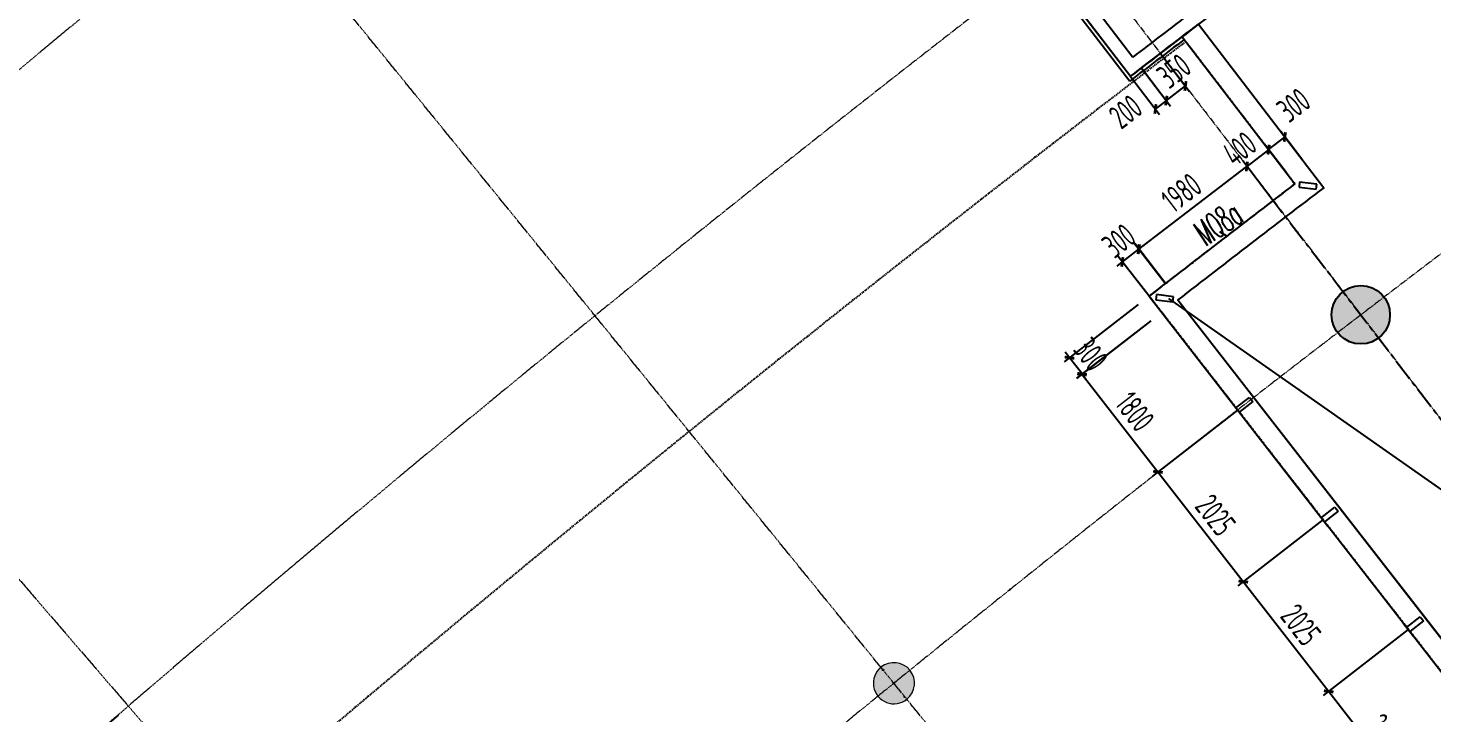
# Model space of a CAD drawing. Header units: millimetres. Extents: x 0 to 12095980, y -6694179 to 0.
# Drawn here: x 11575840 to 11596285, y -6460484 to -6450507 of the extents above; entities that cross this region are included whole.
import ezdxf

# ---------------------------------------------------------------- set-up
doc = ezdxf.new("R2010")
doc.units = ezdxf.units.MM
doc.header["$LTSCALE"] = 10
doc.linetypes.add('A1-RG-AXIS$0$CENTER', pattern=[50.8, 31.75, -6.35, 6.35, -6.35])
doc.linetypes.add('A1-RI-F2$0$HIDDEN2', pattern=[0.1875, 0.125, -0.0625])
for name, color, linetype in [('A1-RD-2F$0$A-DIMS-1：100', 1, 'Continuous'), ('A1-RD-2F$0$A-GLAZ', 140, 'Continuous'), ('A1-RD-2F$0$A-louban', 5, 'Continuous'), ('A1-RG-AXIS$0$A-COLU-HATH', 8, 'Continuous'), ('A1-RG-AXIS$0$A-COLUMN', 7, 'Continuous'), ('A1-RG-AXIS$0$A-DETL-PEN0', 247, 'Continuous'), ('A1-RG-AXIS$0$A-DIMS-100', 1, 'Continuous'), ('A1-RG-AXIS$0$A2-RG-AXIS-150$0$A-DIMS-100', 1, 'Continuous'), ('A1-RI-F2$0$A-DIMS-1：100', 1, 'Continuous'), ('A1-RI-F2$0$A-FUZHUXIAN', 55, 'A1-RI-F2$0$HIDDEN2'), ('A1-RI-F2$0$A-HOLE', 2, 'Continuous'), ('A1-RI-F2$0$A-TEXT1', 4, 'Continuous'), ('A1-RI-F2$0$A-WALL', 7, 'Continuous'), ('A1-RI-F2$0$N-SYMB-DOOR', 13, 'Continuous'), ('A1-RI-F2$0$N-SYMB-DOOR1', 13, 'Continuous'), ('A1-RI-F2$0$N-SYMB-DOOR2', 13, 'Continuous'), ('A1-RI-F2$0$外保温', 41, 'Continuous')]:
    doc.layers.add(name, color=color, linetype=linetype)
doc.layers.add('A1-RG-AXIS$0$A-GRID', color=1, linetype='A1-RG-AXIS$0$CENTER', lineweight=9)
doc.styles.add('A1-RD-2F$0$XD2008', font='xd-hzs.shx', dxfattribs={"width": 0.7, "bigfont": 'xd-hztxt.shx'})
doc.styles.add('A1-RG-AXIS$0$A2-RG-AXIS-150$0$XD2008', font='romans.shx', dxfattribs={"width": 0.7})
doc.styles.add('A1-RG-AXIS$0$XD2008', font='xd-hzs.shx', dxfattribs={"width": 0.7, "bigfont": 'xd-hztxt.shx'})
doc.styles.add('A1-RI-F2$0$ECADI', font='gbeitc.shx', dxfattribs={"width": 0.7, "bigfont": 'gbcbig.shx'})
doc.styles.add('A1-RI-F2$0$ECADI-SYM', font='simplex.shx', dxfattribs={"width": 0.7, "bigfont": 'hztxt.shx'})
doc.styles.add('A1-RI-F2$0$XD2008', font='xd-hzs.shx', dxfattribs={"width": 0.7, "bigfont": 'xd-hztxt.shx'})
doc.dimstyles.new('A1-RD-2F$0$XD100$0', dxfattribs={"dimscale": 100, "dimtxt": 3.5, "dimasz": 2, "dimexe": 1, "dimexo": 2, "dimgap": 1, "dimtad": 1, "dimdec": 0, "dimdsep": 46, "dimtxsty": 'A1-RD-2F$0$XD2008', "dimblk": 'A1-RD-2F$0$_ArchTick', "dimblk1": 'A1-RD-2F$0$_ArchTick', "dimblk2": 'A1-RD-2F$0$_ArchTick', "dimsah": 1, "dimcen": 2.5, "dimclrd": 1, "dimclre": 1, "dimclrt": 4, "dimaunit": 1, "dimadec": 0, "dimazin": 0, "dimtfac": 1, "dimtdec": 0, "dimtix": 1, "dimtmove": 2, "dimatfit": 3, "dimfxl": 1, "dimtolj": 1, "dimtzin": 0, "dimarcsym": 0})
doc.dimstyles.new('A1-RG-AXIS$0$A2-RG-AXIS-150$0$XD100', dxfattribs={"dimscale": 100, "dimtxt": 5.5, "dimasz": 1.5, "dimexe": 1, "dimexo": 2, "dimgap": 0.5, "dimtad": 1, "dimdec": 0, "dimdsep": 46, "dimtxsty": 'A1-RG-AXIS$0$A2-RG-AXIS-150$0$XD2008', "dimblk": 'A1-RG-AXIS$0$A2-RG-AXIS-150$0$_ArchTick', "dimcen": 2.5, "dimclrt": 4, "dimaunit": 1, "dimadec": 3, "dimazin": 0, "dimtfac": 1, "dimtdec": 0, "dimtix": 1, "dimtmove": 0, "dimatfit": 3, "dimfxl": 1, "dimtolj": 1, "dimtzin": 0, "dimarcsym": 0})
doc.dimstyles.new('A1-RG-AXIS$0$XD100$0', dxfattribs={"dimscale": 100, "dimtxt": 5.5, "dimasz": 1, "dimexe": 1, "dimexo": 2, "dimgap": 0.5, "dimtad": 1, "dimdec": 0, "dimdsep": 46, "dimtxsty": 'A1-RG-AXIS$0$XD2008', "dimblk": 'A1-RG-AXIS$0$_ArchTick', "dimblk1": 'A1-RG-AXIS$0$_ArchTick', "dimblk2": 'A1-RG-AXIS$0$_ArchTick', "dimsah": 1, "dimcen": 2.5, "dimclrt": 4, "dimazin": 0, "dimtfac": 1, "dimtdec": 0, "dimtix": 1, "dimtmove": 0, "dimatfit": 3, "dimfxl": 1, "dimtolj": 1, "dimtzin": 0, "dimarcsym": 0})
doc.dimstyles.new('A1-RI-F2$0$XD100$0', dxfattribs={"dimscale": 100, "dimtxt": 3.5, "dimasz": 2, "dimexe": 1, "dimexo": 2, "dimgap": 1, "dimtad": 1, "dimdec": 0, "dimdsep": 46, "dimtxsty": 'A1-RI-F2$0$XD2008', "dimblk1": 'A1-RI-F2$0$_ArchTick', "dimblk2": 'A1-RI-F2$0$_ArchTick', "dimsah": 1, "dimcen": 2.5, "dimclrd": 1, "dimclre": 1, "dimclrt": 4, "dimaunit": 1, "dimadec": 0, "dimazin": 0, "dimtfac": 1, "dimtdec": 0, "dimtix": 1, "dimtmove": 2, "dimatfit": 3, "dimfxl": 1, "dimtolj": 1, "dimtzin": 0, "dimarcsym": 0})

# ---------------------------------------------------------------- blocks, each defined once
blk = doc.blocks.new('A1-RD-2F$0$_ArchTick')
at = {"color": 0, "linetype": 'ByBlock', "const_width": 0.4}
blk.add_lwpolyline([(-0.5, -0.5), (0.5, 0.5)], dxfattribs=at)
blk = doc.blocks.new('*D645')
at = {"layer": 'A1-RD-2F$0$A-DIMS-1：100', "color": 1, "linetype": 'ByBlock', "lineweight": -2, "transparency": 16777216}
for p, q in [((11592191, -6454773), (11591111, -6455614)), ((11591189, -6455553), (11592295, -6456973)), ((11593296, -6456194), (11592216, -6457034))]:
    blk.add_line(p, q, dxfattribs=at)
at = {"layer": 'A1-RD-2F$0$A-DIMS-1：100', "color": 1, "linetype": 'ByBlock', "lineweight": -2, "transparency": 16777216, "xscale": 100, "yscale": 100, "zscale": 100}
for p, rotation in [((11591189, -6455553), 127.8894633137943), ((11592295, -6456973), 307.8894633137943)]:
    blk.add_blockref('A1-RD-2F$0$_ArchTick', p, dxfattribs=dict(at, rotation=rotation))
at = {"layer": 'A1-RD-2F$0$A-DIMS-1：100', "color": 4, "linetype": 'ByBlock', "transparency": 16777216, "insert": (11591959, -6456094), "char_height": 350, "attachment_point": 5, "rotation": 307.8895, "style": 'A1-RD-2F$0$XD2008'}
blk.add_mtext('\\A1;1800', dxfattribs=at)
blk = doc.blocks.new('*D646')
at = {"layer": 'A1-RD-2F$0$A-DIMS-1：100', "color": 1, "linetype": 'ByBlock', "lineweight": -2, "transparency": 16777216}
for p, q in [((11593907, -6452279), (11593590, -6452523)), ((11594166, -6452618), (11593847, -6452200)), ((11593849, -6452861), (11593529, -6452443))]:
    blk.add_line(p, q, dxfattribs=at)
at = {"layer": 'A1-RD-2F$0$A-DIMS-1：100', "color": 1, "linetype": 'ByBlock', "lineweight": -2, "transparency": 16777216, "xscale": 100, "yscale": 100, "zscale": 100}
for p, rotation in [((11593907, -6452279), 37.41891447290561), ((11593590, -6452523), 217.4189144729056)]:
    blk.add_blockref('A1-RD-2F$0$_ArchTick', p, dxfattribs=dict(at, rotation=rotation))
at = {"layer": 'A1-RD-2F$0$A-DIMS-1：100', "color": 4, "linetype": 'ByBlock', "transparency": 16777216, "insert": (11593483, -6452265), "char_height": 350, "attachment_point": 5, "rotation": 37.4189, "style": 'A1-RD-2F$0$XD2008'}
blk.add_mtext('\\A1;400', dxfattribs=at)
blk = doc.blocks.new('*D647')
at = {"layer": 'A1-RD-2F$0$A-DIMS-1：100', "color": 1, "linetype": 'ByBlock', "lineweight": -2, "transparency": 16777216}
for p, q in [((11594404, -6452435), (11594082, -6452015)), ((11594166, -6452618), (11593844, -6452197)), ((11593905, -6452277), (11594143, -6452094))]:
    blk.add_line(p, q, dxfattribs=at)
at = {"layer": 'A1-RD-2F$0$A-DIMS-1：100', "color": 1, "linetype": 'ByBlock', "lineweight": -2, "transparency": 16777216, "xscale": 100, "yscale": 100, "zscale": 100}
for p, rotation in [((11594143, -6452094), 37.45663385065771), ((11593905, -6452277), 217.4566338506577)]:
    blk.add_blockref('A1-RD-2F$0$_ArchTick', p, dxfattribs=dict(at, rotation=rotation))
at = {"layer": 'A1-RD-2F$0$A-DIMS-1：100', "color": 4, "linetype": 'ByBlock', "transparency": 16777216, "insert": (11594270, -6451629), "char_height": 350, "attachment_point": 5, "rotation": 37.4566, "style": 'A1-RD-2F$0$XD2008'}
blk.add_mtext('\\A1;300', dxfattribs=at)
blk = doc.blocks.new('*D698')
at = {"layer": 'A1-RD-2F$0$A-DIMS-1：100', "color": 1, "linetype": 'ByBlock', "lineweight": -2, "transparency": 16777216}
for p, q in [((11592007, -6454536), (11590927, -6455370)), ((11592190, -6454773), (11591111, -6455608)), ((11591007, -6455309), (11590945, -6455230)), ((11591190, -6455546), (11591007, -6455309)), ((11591190, -6455546), (11591251, -6455626))]:
    blk.add_line(p, q, dxfattribs=at)
at = {"layer": 'A1-RD-2F$0$A-DIMS-1：100', "color": 1, "linetype": 'ByBlock', "lineweight": -2, "transparency": 16777216, "xscale": 100, "yscale": 100, "zscale": 100}
for p, rotation in [((11591007, -6455309), 307.715156816968), ((11591190, -6455546), 127.715156816968)]:
    blk.add_blockref('A1-RD-2F$0$_ArchTick', p, dxfattribs=dict(at, rotation=rotation))
at = {"layer": 'A1-RD-2F$0$A-DIMS-1：100', "color": 4, "linetype": 'ByBlock', "transparency": 16777216, "insert": (11591316, -6455260), "char_height": 350, "attachment_point": 5, "rotation": 307.7152, "style": 'A1-RD-2F$0$XD2008'}
blk.add_mtext('\\A1;300', dxfattribs=at)
blk = doc.blocks.new('*D699')
at = {"layer": 'A1-RD-2F$0$A-DIMS-1：100', "color": 1, "linetype": 'ByBlock', "lineweight": -2, "transparency": 16777216}
for p, q in [((11593974, -6453025), (11593529, -6452443)), ((11592018, -6453726), (11593590, -6452523)), ((11592403, -6454229), (11591957, -6453647))]:
    blk.add_line(p, q, dxfattribs=at)
at = {"layer": 'A1-RD-2F$0$A-DIMS-1：100', "color": 1, "linetype": 'ByBlock', "lineweight": -2, "transparency": 16777216, "xscale": 100, "yscale": 100, "zscale": 100}
for p, rotation in [((11593590, -6452523), 37.44624961048041), ((11592018, -6453726), 217.4462496104804)]:
    blk.add_blockref('A1-RD-2F$0$_ArchTick', p, dxfattribs=dict(at, rotation=rotation))
at = {"layer": 'A1-RD-2F$0$A-DIMS-1：100', "color": 4, "linetype": 'ByBlock', "transparency": 16777216, "insert": (11592637, -6452906), "char_height": 350, "attachment_point": 5, "rotation": 37.4462, "style": 'A1-RD-2F$0$XD2008'}
blk.add_mtext('\\A1;1980', dxfattribs=at)
blk = doc.blocks.new('*D700')
at = {"layer": 'A1-RD-2F$0$A-DIMS-1：100', "color": 1, "linetype": 'ByBlock', "lineweight": -2, "transparency": 16777216}
for p, q in [((11592401, -6454230), (11591951, -6453651)), ((11592013, -6453730), (11592092, -6453668)), ((11591776, -6453914), (11591697, -6453975)), ((11592165, -6454414), (11591715, -6453835)), ((11592013, -6453730), (11591776, -6453914))]:
    blk.add_line(p, q, dxfattribs=at)
at = {"layer": 'A1-RD-2F$0$A-DIMS-1：100', "color": 1, "linetype": 'ByBlock', "lineweight": -2, "transparency": 16777216, "xscale": 100, "yscale": 100, "zscale": 100}
for p, rotation in [((11592013, -6453730), 217.8679884599588), ((11591776, -6453914), 37.86798845995881)]:
    blk.add_blockref('A1-RD-2F$0$_ArchTick', p, dxfattribs=dict(at, rotation=rotation))
at = {"layer": 'A1-RD-2F$0$A-DIMS-1：100', "color": 4, "linetype": 'ByBlock', "transparency": 16777216, "insert": (11591726, -6453605), "char_height": 350, "attachment_point": 5, "rotation": 37.868, "style": 'A1-RD-2F$0$XD2008'}
blk.add_mtext('\\A1;300', dxfattribs=at)
blk = doc.blocks.new('*D701')
at = {"layer": 'A1-RD-2F$0$A-DIMS-1：100', "color": 1, "linetype": 'ByBlock', "lineweight": -2, "transparency": 16777216}
for p, q in [((11593454, -6456071), (11592216, -6457034)), ((11592295, -6456973), (11593538, -6458571)), ((11594697, -6457670), (11593459, -6458633))]:
    blk.add_line(p, q, dxfattribs=at)
at = {"layer": 'A1-RD-2F$0$A-DIMS-1：100', "color": 1, "linetype": 'ByBlock', "lineweight": -2, "transparency": 16777216, "xscale": 100, "yscale": 100, "zscale": 100}
for p, rotation in [((11592295, -6456973), 127.8679884887918), ((11593538, -6458571), 307.8679884887918)]:
    blk.add_blockref('A1-RD-2F$0$_ArchTick', p, dxfattribs=dict(at, rotation=rotation))
at = {"layer": 'A1-RD-2F$0$A-DIMS-1：100', "color": 4, "linetype": 'ByBlock', "transparency": 16777216, "insert": (11593133, -6457603), "char_height": 350, "attachment_point": 5, "rotation": 307.868, "style": 'A1-RD-2F$0$XD2008'}
blk.add_mtext('\\A1;2025', dxfattribs=at)
blk = doc.blocks.new('*D702')
at = {"layer": 'A1-RD-2F$0$A-DIMS-1：100', "color": 1, "linetype": 'ByBlock', "lineweight": -2, "transparency": 16777216}
for p, q in [((11594697, -6457670), (11593459, -6458633)), ((11593538, -6458571), (11594781, -6460170)), ((11595940, -6459269), (11594702, -6460231))]:
    blk.add_line(p, q, dxfattribs=at)
at = {"layer": 'A1-RD-2F$0$A-DIMS-1：100', "color": 1, "linetype": 'ByBlock', "lineweight": -2, "transparency": 16777216, "xscale": 100, "yscale": 100, "zscale": 100}
for p, rotation in [((11593538, -6458571), 127.8682724426754), ((11594781, -6460170), 307.8682724426754)]:
    blk.add_blockref('A1-RD-2F$0$_ArchTick', p, dxfattribs=dict(at, rotation=rotation))
at = {"layer": 'A1-RD-2F$0$A-DIMS-1：100', "color": 4, "linetype": 'ByBlock', "transparency": 16777216, "insert": (11594376, -6459202), "char_height": 350, "attachment_point": 5, "rotation": 307.8683, "style": 'A1-RD-2F$0$XD2008'}
blk.add_mtext('\\A1;2025', dxfattribs=at)
blk = doc.blocks.new('*D704')
at = {"layer": 'A1-RD-2F$0$A-DIMS-1：100', "color": 1, "linetype": 'ByBlock', "lineweight": -2, "transparency": 16777216}
for p, q in [((11595940, -6459269), (11594702, -6460231)), ((11594781, -6460170), (11596024, -6461768)), ((11597183, -6460867), (11595945, -6461830))]:
    blk.add_line(p, q, dxfattribs=at)
at = {"layer": 'A1-RD-2F$0$A-DIMS-1：100', "color": 1, "linetype": 'ByBlock', "lineweight": -2, "transparency": 16777216, "xscale": 100, "yscale": 100, "zscale": 100}
for p, rotation in [((11594781, -6460170), 127.8679884602568), ((11596024, -6461768), 307.8679884602568)]:
    blk.add_blockref('A1-RD-2F$0$_ArchTick', p, dxfattribs=dict(at, rotation=rotation))
at = {"layer": 'A1-RD-2F$0$A-DIMS-1：100', "color": 4, "linetype": 'ByBlock', "transparency": 16777216, "insert": (11595619, -6460800), "char_height": 350, "attachment_point": 5, "rotation": 307.868, "style": 'A1-RD-2F$0$XD2008'}
blk.add_mtext('\\A1;2025', dxfattribs=at)
blk = doc.blocks.new('A1-RD-2F$0$chuangkuang')
at = {"linetype": 'ByBlock'}
for p, q in [((11593433, -6456040), (11593631, -6455887)), ((11593677, -6455946), (11593479, -6456099)), ((11593631, -6455887), (11593677, -6455946)), ((11593479, -6456099), (11593433, -6456040))]:
    blk.add_line(p, q, dxfattribs=at)
blk = doc.blocks.new('A1-RI-F2$0$_ArchTick')
at = {"color": 0, "linetype": 'ByBlock', "const_width": 0.4}
blk.add_lwpolyline([(-0.5, -0.5), (0.5, 0.5)], dxfattribs=at)
blk = doc.blocks.new('*D313')
at = {"layer": 'A1-RI-F2$0$A-DIMS-1：100', "color": 1, "linetype": 'ByBlock', "lineweight": -2, "transparency": 16777216}
for p, q in [((11592331, -6450875), (11592756, -6451430)), ((11592053, -6451088), (11592478, -6451643)), ((11592417, -6451563), (11592695, -6451350))]:
    blk.add_line(p, q, dxfattribs=at)
at = {"layer": 'A1-RI-F2$0$A-DIMS-1：100', "color": 1, "linetype": 'ByBlock', "lineweight": -2, "transparency": 16777216, "xscale": 100, "yscale": 100, "zscale": 100}
for p, rotation in [((11592695, -6451350), 37.45663385736298), ((11592417, -6451563), 217.456633857363)]:
    blk.add_blockref('A1-RI-F2$0$_ArchTick', p, dxfattribs=dict(at, rotation=rotation))
at = {"layer": 'A1-RI-F2$0$A-DIMS-1：100', "color": 4, "linetype": 'ByBlock', "transparency": 16777216, "insert": (11592528, -6451132), "char_height": 350, "attachment_point": 5, "rotation": 37.4566, "style": 'A1-RI-F2$0$XD2008'}
blk.add_mtext('\\A1;350', dxfattribs=at)
blk = doc.blocks.new('*D314')
at = {"layer": 'A1-RI-F2$0$A-DIMS-1：100', "color": 1, "linetype": 'ByBlock', "lineweight": -2, "transparency": 16777216}
for p, q in [((11591896, -6451212), (11592319, -6451764)), ((11592055, -6451090), (11592478, -6451643)), ((11592417, -6451563), (11592258, -6451685))]:
    blk.add_line(p, q, dxfattribs=at)
at = {"layer": 'A1-RI-F2$0$A-DIMS-1：100', "color": 1, "linetype": 'ByBlock', "lineweight": -2, "transparency": 16777216, "xscale": 100, "yscale": 100, "zscale": 100}
for p, rotation in [((11592417, -6451563), 37.45663385648223), ((11592258, -6451685), 217.4566338564823)]:
    blk.add_blockref('A1-RI-F2$0$_ArchTick', p, dxfattribs=dict(at, rotation=rotation))
at = {"layer": 'A1-RI-F2$0$A-DIMS-1：100', "color": 4, "linetype": 'ByBlock', "transparency": 16777216, "insert": (11591823, -6451725), "char_height": 350, "attachment_point": 5, "rotation": 37.4566, "style": 'A1-RI-F2$0$XD2008'}
blk.add_mtext('\\A1;200', dxfattribs=at)
blk = doc.blocks.new('A1-RG-AXIS$0$_ArchTick')
at = {"color": 0, "linetype": 'ByBlock', "const_width": 0.4}
blk.add_lwpolyline([(-0.5, -0.5), (0.5, 0.5)], dxfattribs=at)
blk = doc.blocks.new('*D717')
at = {"layer": 'A1-RG-AXIS$0$A-DIMS-100', "color": 0, "lineweight": -2, "transparency": 16777216}
for p, q in [((11571862, -6454379), (11570195, -6455815)), ((11570271, -6455750), (11588352, -6476735)), ((11589943, -6475365), (11588276, -6476801))]:
    blk.add_line(p, q, dxfattribs=at)
at = {"layer": 'A1-RG-AXIS$0$A-DIMS-100', "color": 0, "lineweight": -2, "transparency": 16777216, "xscale": 100, "yscale": 100, "zscale": 100}
for p, rotation in [((11570271, -6455750), 130.7474706807866), ((11588352, -6476735), 310.7474706807866)]:
    blk.add_blockref('A1-RG-AXIS$0$_ArchTick', p, dxfattribs=dict(at, rotation=rotation))
at = {"layer": 'A1-RG-AXIS$0$A-DIMS-100', "color": 4, "transparency": 16777216, "insert": (11579491, -6466088), "char_height": 375, "attachment_point": 5, "rotation": 310.7475, "style": 'A1-RG-AXIS$0$XD2008'}
blk.add_mtext('\\A1;27700', dxfattribs=at)
blk = doc.blocks.new('*D720')
at = {"layer": 'A1-RG-AXIS$0$A-DIMS-100', "color": 0, "lineweight": -2, "transparency": 16777216}
for p, q in [((11571864, -6454377), (11570803, -6455291)), ((11570879, -6455226), (11576165, -6461363)), ((11577150, -6460515), (11576089, -6461429))]:
    blk.add_line(p, q, dxfattribs=at)
at = {"layer": 'A1-RG-AXIS$0$A-DIMS-100', "color": 0, "lineweight": -2, "transparency": 16777216, "xscale": 100, "yscale": 100, "zscale": 100}
for p, rotation in [((11570879, -6455226), 130.7384765822831), ((11576165, -6461363), 310.7384765822831)]:
    blk.add_blockref('A1-RG-AXIS$0$_ArchTick', p, dxfattribs=dict(at, rotation=rotation))
at = {"layer": 'A1-RG-AXIS$0$A-DIMS-100', "color": 4, "transparency": 16777216, "insert": (11573702, -6458140), "char_height": 375, "attachment_point": 5, "rotation": 310.7385, "style": 'A1-RG-AXIS$0$XD2008'}
blk.add_mtext('\\A1;8100', dxfattribs=at)
blk = doc.blocks.new('*D739')
at = {"layer": 'A1-RG-AXIS$0$A-DIMS-100', "color": 0, "lineweight": -2, "transparency": 16777216}
for p, q in [((11576910, -6445929), (11569936, -6451766)), ((11578860, -6448259), (11576846, -6445852)), ((11571885, -6454095), (11569871, -6451689))]:
    blk.add_line(p, q, dxfattribs=at)
at = {"layer": 'A1-RG-AXIS$0$A-DIMS-100', "color": 0, "lineweight": -2, "transparency": 16777216, "xscale": 100, "yscale": 100, "zscale": 100}
for p, rotation in [((11576910, -6445929), 39.92476147491337), ((11569936, -6451766), 219.9247614749133)]:
    blk.add_blockref('A1-RG-AXIS$0$_ArchTick', p, dxfattribs=dict(at, rotation=rotation))
at = {"layer": 'A1-RG-AXIS$0$A-DIMS-100', "color": 4, "transparency": 16777216, "insert": (11573270, -6448665), "char_height": 375, "attachment_point": 5, "rotation": 39.9248, "style": 'A1-RG-AXIS$0$XD2008'}
blk.add_mtext('\\A1;9095', dxfattribs=at)
blk = doc.blocks.new('A1-RG-AXIS$0$A2-RG-AXIS-150$0$_ArchTick')
at = {"color": 0, "linetype": 'ByBlock', "const_width": 0.4}
blk.add_lwpolyline([(-0.5, -0.5), (0.5, 0.5)], dxfattribs=at)
blk = doc.blocks.new('*D742')
at = {"layer": 'A1-RG-AXIS$0$A2-RG-AXIS-150$0$A-DIMS-100', "color": 0, "lineweight": -2, "ltscale": 3, "transparency": 16777216}
blk.add_arc((11778732, -6694179), 320963, 129.10205, 130.74747, dxfattribs=at)
at = {"layer": 'A1-RG-AXIS$0$A2-RG-AXIS-150$0$A-DIMS-100', "color": 0, "lineweight": -2, "ltscale": 3, "transparency": 16777216, "xscale": 150, "yscale": 150, "zscale": 150}
for p, rotation in [((11576299, -6445104), 39.10205226904132), ((11569231, -6451019), 220.7474706807722)]:
    blk.add_blockref('A1-RG-AXIS$0$A2-RG-AXIS-150$0$_ArchTick', p, dxfattribs=dict(at, rotation=rotation))
at = {"layer": 'A1-RG-AXIS$0$A2-RG-AXIS-150$0$A-DIMS-100', "color": 4, "ltscale": 3, "transparency": 16777216, "insert": (11572569, -6447826), "char_height": 375, "attachment_point": 5, "rotation": 39.9248, "style": 'A1-RG-AXIS$0$A2-RG-AXIS-150$0$XD2008'}
blk.add_mtext('\\A1;1°38\'44"', dxfattribs=at)
blk = doc.blocks.new('A1-RG-AXIS$0$Round Column1 - 600 mm Diameter-1418243-一层平面 校行政中心 FIRST FLOOR PLAN')
at = {"layer": 'A1-RG-AXIS$0$A-COLUMN', "lineweight": 9}
for start, end in [(90, 180), (0, 90), (180, 0)]:
    blk.add_arc((0, 0), 300, start, end, dxfattribs=at)
blk = doc.blocks.new('A1-RG-AXIS$0$colu')
at = {"layer": 'A1-RG-AXIS$0$A-COLU-HATH', "linetype": 'ByBlock'}
h = blk.add_hatch(color=256, dxfattribs=at)
h.paths.add_polyline_path([(11591264, -6433839), (11591159, -6433557), (11590222, -6433908), (11590400, -6434382)])
h.paths.add_polyline_path([(11582706, -6437301), (11582516, -6436795), (11581580, -6437146), (11581701, -6437474)])
h.paths.add_polyline_path([(11590472, -6449024), (11591080, -6449817), (11591635, -6449392), (11591027, -6448598)])
h.paths.add_polyline_path([(11597647, -6443800), (11598174, -6444530), (11598741, -6444120), (11598215, -6443391)])
h.paths.add_polyline_path([(11585545, -6442594), (11586154, -6443388), (11586709, -6442962), (11586101, -6442168)])
h.paths.add_polyline_path([(11592849, -6437150), (11593376, -6437880), (11593943, -6437471), (11593417, -6436741)])
h.paths.add_polyline_path([(11606395, -6455924), (11606921, -6456654), (11607489, -6456244), (11606962, -6455514)])
h.paths.add_polyline_path([(11601626, -6449315), (11602153, -6450044), (11602720, -6449635), (11602194, -6448905)])
edge = h.paths.add_edge_path()
edge.add_arc((11595249, -6454684), 425, 0, 360)
edge = h.paths.add_edge_path()
edge.add_arc((11600176, -6461115), 425, 0, 360)
h.paths.add_polyline_path([(11613307, -6451074), (11613812, -6451818), (11614392, -6451425), (11613886, -6450680)])
h.paths.add_polyline_path([(11620356, -6446424), (11620839, -6447183), (11621430, -6446806), (11620946, -6446047)])
h.paths.add_polyline_path([(11615974, -6439552), (11616458, -6440311), (11617048, -6439934), (11616564, -6439175)])
h.paths.add_polyline_path([(11608730, -6444330), (11609235, -6445075), (11609815, -6444682), (11609309, -6443937)])
h.paths.add_polyline_path([(11600306, -6431919), (11600812, -6432664), (11601391, -6432270), (11600885, -6431526)])
h.paths.add_polyline_path([(11607910, -6426904), (11608394, -6427663), (11608984, -6427286), (11608500, -6426527)])
h.paths.add_polyline_path([(11630302, -6423285), (11630693, -6423983), (11631129, -6423739), (11630739, -6423040)])
h.paths.add_polyline_path([(11626248, -6416039), (11626639, -6416737), (11627075, -6416493), (11626684, -6415795)])
h.paths.add_polyline_path([(11627535, -6441978), (11627997, -6442751), (11628598, -6442392), (11628136, -6441619)])
h.paths.add_polyline_path([(11634839, -6437741), (11635279, -6438526), (11635889, -6438184), (11635450, -6437399)])
h.paths.add_polyline_path([(11615655, -6422109), (11616117, -6422881), (11616718, -6422522), (11616256, -6421750)])
h.paths.add_polyline_path([(11619863, -6429147), (11620325, -6429919), (11620926, -6429560), (11620464, -6428788)])
h.paths.add_polyline_path([(11630859, -6430629), (11631299, -6431414), (11631910, -6431072), (11631470, -6430287)])
h.paths.add_polyline_path([(11627539, -6424694), (11627978, -6425480), (11628589, -6425138), (11628150, -6424353)])
h.paths.add_polyline_path([(11623353, -6434983), (11623815, -6435756), (11624415, -6435396), (11623953, -6434624)])
h.paths.add_polyline_path([(11623535, -6417538), (11623974, -6418324), (11624585, -6417982), (11624146, -6417197)])
h.paths.add_polyline_path([(11635339, -6420464), (11635756, -6421262), (11636376, -6420938), (11635960, -6420140)])
h.paths.add_polyline_path([(11645506, -6407138), (11645842, -6407864), (11645388, -6408074), (11645053, -6407348)])
h.paths.add_polyline_path([(11648218, -6414201), (11648554, -6414927), (11649008, -6414718), (11648672, -6413991)])
h.paths.add_polyline_path([(11649797, -6429904), (11650191, -6430713), (11650820, -6430407), (11650426, -6429597)])
h.paths.add_polyline_path([(11632163, -6412872), (11631542, -6413196), (11632283, -6414615), (11632904, -6414290)])
h.paths.add_polyline_path([(11648553, -6404923), (11647915, -6405211), (11648573, -6406669), (11649211, -6406381)])
h.paths.add_polyline_path([(11638488, -6426491), (11638905, -6427289), (11639525, -6426965), (11639108, -6426167)])
h.paths.add_polyline_path([(11646232, -6422575), (11646626, -6423384), (11647255, -6423078), (11646862, -6422268)])
h.paths.add_polyline_path([(11643258, -6416460), (11643651, -6417269), (11644281, -6416963), (11643887, -6416153)])
edge = h.paths.add_edge_path()
edge.add_arc((11640554, -6410101), 425, 0, 360)
h.paths.add_polyline_path([(11642262, -6433715), (11642678, -6434512), (11643299, -6434188), (11642882, -6433391)])
h.paths.add_polyline_path([(11657439, -6426310), (11657809, -6427131), (11658447, -6426843), (11658077, -6426022)])
h.paths.add_polyline_path([(11654086, -6418882), (11654456, -6419702), (11655094, -6419414), (11654724, -6418594)])
h.paths.add_polyline_path([(11659423, -6409141), (11659770, -6409971), (11660416, -6409702), (11660069, -6408871)])
h.paths.add_polyline_path([(11651288, -6412684), (11651658, -6413504), (11652296, -6413216), (11651926, -6412396)])
h.paths.add_polyline_path([(11672567, -6404095), (11672841, -6404846), (11673311, -6404675), (11673037, -6403924)])
h.paths.add_polyline_path([(11669749, -6396288), (11670092, -6397229), (11670562, -6397058), (11670219, -6396117)])
h.paths.add_polyline_path([(11678236, -6409178), (11678568, -6410121), (11679228, -6409889), (11678897, -6408946)])
h.paths.add_polyline_path([(11675949, -6402668), (11676281, -6403611), (11676941, -6403379), (11676610, -6402436)])
h.paths.add_polyline_path([(11662042, -6415416), (11662388, -6416247), (11663034, -6415977), (11662688, -6415147)])
h.paths.add_polyline_path([(11670094, -6412181), (11670417, -6413021), (11671070, -6412770), (11670748, -6411930)])
h.paths.add_polyline_path([(11656266, -6401573), (11656651, -6402496), (11657297, -6402226), (11656912, -6401304)])
h.paths.add_polyline_path([(11664718, -6398177), (11665077, -6399111), (11665730, -6398860), (11665372, -6397926)])
h.paths.add_polyline_path([(11667657, -6405832), (11667980, -6406673), (11668633, -6406422), (11668311, -6405582)])
h.paths.add_polyline_path([(11673265, -6395025), (11673596, -6395969), (11674256, -6395737), (11673925, -6394793)])
edge = h.paths.add_edge_path()
edge.add_arc((11681417, -6417175), 425, 0, 360)
h.paths.add_polyline_path([(11673015, -6419789), (11673338, -6420629), (11673991, -6420379), (11673669, -6419538)])
h.paths.add_polyline_path([(11665180, -6422938), (11665527, -6423769), (11666173, -6423499), (11665826, -6422668)])
blk.add_hatch(color=256, dxfattribs=at).paths.add_polyline_path([(11588683, -6459865, 0.414214), (11588262, -6459818, 0.414214), (11588214, -6460239, 1)])
at = {"layer": 'A1-RG-AXIS$0$A-COLUMN'}
blk.add_circle((11595249, -6454684), 425, dxfattribs=at)
at = {"layer": 'A1-RG-AXIS$0$A-COLUMN', "rotation": 309.0484412447464}
blk.add_blockref('A1-RG-AXIS$0$Round Column1 - 600 mm Diameter-1418243-一层平面 校行政中心 FIRST FLOOR PLAN', (11588450, -6460051), dxfattribs=at)
blk = doc.blocks.new('A1-RI-F2$0$mc')
at = {"layer": 'A1-RI-F2$0$N-SYMB-DOOR', "style": 'A1-RI-F2$0$ECADI-SYM', "width": 0.7}
for tag, p in [('门窗主编号1', (56, -311)), ('门窗主编号2', (668, -311))]:
    blk.add_attdef(tag, p, '', height=180, dxfattribs=at)
at = {"layer": 'A1-RI-F2$0$N-SYMB-DOOR', "style": 'A1-RI-F2$0$ECADI-SYM', "width": 0.7, "flags": 1}
for tag, p in [('洞口尺寸(宽X高)', (56, -717)), ('备注', (57, -921))]:
    blk.add_attdef(tag, p, '', height=180, dxfattribs=at)
at = {"layer": 'A1-RI-F2$0$N-SYMB-DOOR1', "style": 'A1-RI-F2$0$ECADI-SYM', "width": 0.7}
blk.add_attdef('门窗辅编号1', (56, -516), '', height=180, dxfattribs=at)
at = {"layer": 'A1-RI-F2$0$N-SYMB-DOOR2', "style": 'A1-RI-F2$0$ECADI-SYM', "width": 0.7}
blk.add_attdef('门窗辅编号2', (312, -516), '', height=180, dxfattribs=at)
blk = doc.blocks.new('A1-RD-2F')
at = {"layer": 'A1-RD-2F$0$A-GLAZ', "ltscale": 0.25}
for p, q in [((11592884.1, -6450451), (11594708.7, -6452832.7)), ((11592645.7, -6450633.2), (11594287.8, -6452776.5)), ((11592164.5, -6454413.7), (11594770.4, -6457764.9)), ((11592585.5, -6454466.4), (11599153.7, -6462913.2)), ((11594767.3, -6457761), (11599100.9, -6463334.2)), ((11595872.2, -6459181.9), (11596010.3, -6459359.5))]:
    blk.add_line(p, q, dxfattribs=at)
for radius, start, end in [(303800, 127.381195, 127.886848), (303500, 127.324485, 127.830232)]:
    blk.add_arc((11778729.3, -6694180.2), radius, start, end, dxfattribs=at)
at = {"layer": 'A1-RD-2F$0$A-louban'}
blk.add_lwpolyline([(11596616.2, -6433796.1, 0.0010212), (11595554.1, -6434542.2), (11595755.4, -6434828.5, 0.0012516), (11594459.3, -6435747.8), (11594254.3, -6435464.1, 0.0010212), (11593199.1, -6436219.8), (11593403, -6436504.3, 0.0079982), (11585265.3, -6442556.8), (11591894.2, -6451209.4, -0.0008772), (11592884.1, -6450451), (11594708.7, -6452832.7, 0.0022067), (11592585.5, -6454466.4), (11599153.7, -6462913.2, -0.0824084)], format="xyb", dxfattribs=at)
blk.add_lwpolyline([(11602211.1, -6450125.7, 0.0015459), (11600705.4, -6451221.8), (11599169, -6449124.3, -0.0088636), (11607955.7, -6442922.1), (11606439.4, -6440688.1, 0.0136054), (11592884.1, -6450451), (11592884.1, -6450451), (11594708.7, -6452832.7, 0.0022067), (11592585.5, -6454466.4), (11599153.7, -6462913.2, -0.0085073), (11607125.8, -6456937.6)], format="xyb", close=True, dxfattribs=at)
at = {"linetype": 'ByBlock', "xscale": -1, "rotation": 210.7170009427145}
for p in [(4925198.6, -17924990.2), (4923112.1, -17926629.1)]:
    blk.add_blockref('A1-RD-2F$0$chuangkuang', p, dxfattribs=at)
at = {"linetype": 'ByBlock'}
for p in [(-2.6, -1.6), (1240.4, -1600.2), (2483.4, -3198.8)]:
    blk.add_blockref('A1-RD-2F$0$chuangkuang', p, dxfattribs=at)
at = {"layer": 'A1-RD-2F$0$A-DIMS-1：100', "color": 3, "linetype": 'ByBlock'}
for base, p2, angle, picture, middle in [((11594143.1, -6452094.4), (11594525.9, -6452594.1), 37.45663, '*D647', (11594269.7, -6451629.1)), ((11593589.8, -6452522.5), (11593970.1, -6453019.6), 217.41891, '*D646', (11593482.8, -6452264.6))]:
    dim = blk.add_linear_dim(base=base, p1=(11594287.8, -6452776.5), p2=p2, angle=angle, dimstyle='A1-RD-2F$0$XD100$0', override={"dimasz": 1}, dxfattribs=at)
    dim.commit()
    dim.dimension.update_dxf_attribs({"geometry": picture, "text_midpoint": middle, "dimtype": 129})
for p1, p2, distance, picture, middle in [((11592524.3, -6454387.7), (11594096, -6453184), 832.9, '*D699', (11592636.5, -6452906.2)), ((11592524.1, -6454387.4), (11592287.3, -6454571.5), -832.9, '*D700', (11591725.6, -6453604.8)), ((11592348.7, -6454650.5), (11592165.2, -6454413.2), 1464.6, '*D698', (11591315.9, -6455259.5)), ((11592348.7, -6454650.5), (11593454.1, -6456071), -1468.8, '*D645', (11591959.2, -6456093.9)), ((11593611.5, -6455948.7), (11594854.5, -6457547.2), -1668.1, '*D701', (11593133.2, -6457603.1)), ((11594854.5, -6457547.2), (11596097.5, -6459145.8), -1668.1, '*D702', (11594376.2, -6459201.7)), ((11596097.5, -6459145.8), (11597340.6, -6460744.4), -1668.1, '*D704', (11595619.3, -6460800.3))]:
    dim = blk.add_aligned_dim(p1=p1, p2=p2, distance=distance, dimstyle='A1-RD-2F$0$XD100$0', override={"dimasz": 1}, dxfattribs=at)
    dim.commit()
    dim.dimension.update_dxf_attribs({"geometry": picture, "text_midpoint": middle})
blk = doc.blocks.new('A1-RG-AXIS')
at = {"layer": 'A1-RG-AXIS$0$A-DETL-PEN0', "linetype": 'A1-RG-AXIS$0$CENTER'}
blk.add_line((11593912.7, -6452939.8), (11600844.8, -6461988.1), dxfattribs=at)
for centre, radius, start, end in [((11778731.2, -6694179.1), 301700, 128.688877, 128.692675), ((11588446.7, -6460053.8), 300, 126.7196, 130.54016), ((11588446.7, -6460053.8), 250, 126.24278, 130.82789), ((11778731.3, -6694179.2), 301700, 129.099996, 129.103795), ((11588446.7, -6460053.8), 250, 307.3759, 311.96101), ((11588446.7, -6460053.8), 300, 307.66363, 311.48419)]:
    blk.add_arc(centre, radius, start, end, dxfattribs=at)
at = {"layer": 'A1-RG-AXIS$0$A-GRID', "linetype": 'A1-RG-AXIS$0$CENTER', "ltscale": 0.05}
blk.add_lwpolyline([(11682866.1, -6392336.6, 0.1037295), (11569674.9, -6456283.6, 0.1037295)], format="xyb", dxfattribs=at)
at = {"layer": 'A1-RG-AXIS$0$A-GRID', "ltscale": 0.05}
for points in [[(11690526.8, -6414141.5, 0.1045274), (11584753.6, -6473784.9)], [(11691982.8, -6418505.6, 0.1046378), (11587756.3, -6477270.1)]]:
    blk.add_lwpolyline(points, format="xyb", dxfattribs=at)
at = {"layer": 'A1-RG-AXIS$0$A-GRID', "linetype": 'A1-RG-AXIS$0$CENTER', "ltscale": 0.05}
for points in [[(11580654, -6435633.4), (11605955.9, -6468659.3)], [(11599551.6, -6473713.4), (11573311.8, -6441427.7)], [(11566139, -6447430.3), (11593295, -6478949.3)]]:
    blk.add_lwpolyline(points, dxfattribs=at)
blk.add_arc((11778731.9, -6694178.6), 308600, 107.574373, 131.323037, dxfattribs=at)
at = {"layer": 'A1-RG-AXIS$0$A-GRID', "ltscale": 0.05}
blk.add_arc((11778731.9, -6694178.6), 301700, 107.53359, 131.336201, dxfattribs=at)
at = {"layer": 'A1-RG-AXIS$0$A-COLU-HATH', "linetype": 'ByBlock'}
blk.add_blockref('A1-RG-AXIS$0$colu', (0, 0), dxfattribs=at)
at = {"layer": 'A1-RG-AXIS$0$A-DIMS-100'}
for p1, p2, distance, picture, middle in [((11578988.1, -6448411.9), (11572013.5, -6454248.7), -3237.7, '*D739', (11573270.5, -6448665.2)), ((11572013.5, -6454248.7), (11590094, -6475234), -2300, '*D717', (11579491.2, -6466087.6)), ((11572015.8, -6454246.7), (11577301.9, -6460384), -1500.7, '*D720', (11573701.7, -6458139.7))]:
    dim = blk.add_aligned_dim(p1=p1, p2=p2, distance=distance, dimstyle='A1-RG-AXIS$0$XD100$0', override={"dimtxt": 3.75}, dxfattribs=at)
    dim.commit()
    dim.dimension.update_dxf_attribs({"geometry": picture, "text_midpoint": middle})
at = {"layer": 'A1-RG-AXIS$0$A2-RG-AXIS-150$0$A-DIMS-100', "ltscale": 3}
dim = blk.add_angular_dim_2l(base=(11573924.3771, -6447052.8556), line1=((11599551.6042, -6473713.4241), (11573311.7619, -6441427.6682)), line2=((11566138.9669, -6447430.3246), (11593295.0436, -6478949.3167)), dimstyle='A1-RG-AXIS$0$A2-RG-AXIS-150$0$XD100', override={"dimtxt": 3.75, "dimadec": 4}, dxfattribs=at)
dim.commit()
dim.dimension.update_dxf_attribs({"geometry": '*D742', "text_midpoint": (11572568.5587, -6447826.4339)})
blk = doc.blocks.new('A1-RI-F2')
at = {"layer": 'A1-RI-F2$0$A-FUZHUXIAN', "ltscale": 15}
blk.add_lwpolyline([(11697385.2, -6408952.1, 0.0114998), (11684356.2, -6412994.1), (11685659.5, -6416881.5, 0.0845607), (11599102.5, -6463333.2), (11592167, -6454412), (11594287.7, -6452776.4, 0), (11592699.6, -6450703.6, 0.0170298), (11576443.9, -6463978.8), (11589775.5, -6479462.1, -0.111917), (11700888.4, -6418975.6, -0.111917)], format="xyb", dxfattribs=at)
at = {"layer": 'A1-RI-F2$0$A-HOLE'}
blk.add_lwpolyline([(11592447.8, -6454447.2), (11600058.4, -6459785.4), (11607437.9, -6456835.7)], dxfattribs=at)
at = {"layer": 'A1-RI-F2$0$A-WALL', "linetype": 'ByBlock'}
for p, q in [((11585265.2, -6442556.7), (11591894.3, -6451209.6)), ((11585546.4, -6442595), (11591931.3, -6450928.9))]:
    blk.add_line(p, q, dxfattribs=at)
for radius, start, end in [(306700, 127.326433, 127.522019), (306500, 127.326348, 127.559449)]:
    blk.add_arc((11778731.9, -6694178.6), radius, start, end, dxfattribs=at)
at = {"layer": 'A1-RI-F2$0$外保温'}
blk.add_line((11585195.2, -6442547.5), (11591885.1, -6451279.7), dxfattribs=at)
blk.add_arc((11778731.9, -6694178.6), 306450, 127.382418, 127.568814, dxfattribs=at)
at = {"color": 3, "linetype": 'ByBlock'}
blk.add_blockref('A1-RD-2F', (0, 0), dxfattribs=at)
at = {"linetype": 'ByBlock'}
blk.add_blockref('A1-RG-AXIS', (0, 0), dxfattribs=at)
at = {"layer": 'A1-RI-F2$0$N-SYMB-DOOR'}
ref = blk.add_blockref('A1-RI-F2$0$mc', (11592663.1, -6453349.6), dxfattribs=dict(at, xscale=1.499999999096581, yscale=1.499999999096581, rotation=33.6885862055668))
ref.add_attrib('门窗主编号1', 'MQ8a', (11592991.6, -6453691.7), dxfattribs={"height": 375, "rotation": 33.68859, "style": 'A1-RI-F2$0$ECADI-SYM', "width": 0.5})
at = {"layer": 'A1-RI-F2$0$A-TEXT1', "style": 'A1-RI-F2$0$ECADI', "width": 0.7}
for tag, p in [('（-0.050）', (11749732.1, -6422418.7)), ('（结构标高）', (11757640.8, -6422418.7))]:
    blk.add_attdef(tag, p, '', height=375, dxfattribs=at)
at = {"layer": 'A1-RI-F2$0$A-DIMS-1：100', "color": 3, "linetype": 'ByBlock'}
for base, p1, p2, angle, picture, middle in [((11592695.1, -6451350.4), (11591931.3, -6450928.9), (11592209.1, -6450716.1), 37.45663, '*D313', (11592527.8, -6451132.1)), ((11592258.5, -6451684.8), (11591933.1, -6450931.3), (11591774.4, -6451052.9), 217.45663, '*D314', (11591823.2, -6451724.8))]:
    dim = blk.add_linear_dim(base=base, p1=p1, p2=p2, angle=angle, dimstyle='A1-RI-F2$0$XD100$0', override={"dimasz": 1}, dxfattribs=at)
    dim.commit()
    dim.dimension.update_dxf_attribs({"geometry": picture, "text_midpoint": middle, "dimtype": 129})

msp = doc.modelspace()

# ---------------------------------------------------------------- block references
msp.add_blockref('A1-RI-F2', (0, 0))

doc.saveas('drawing.dxf')
